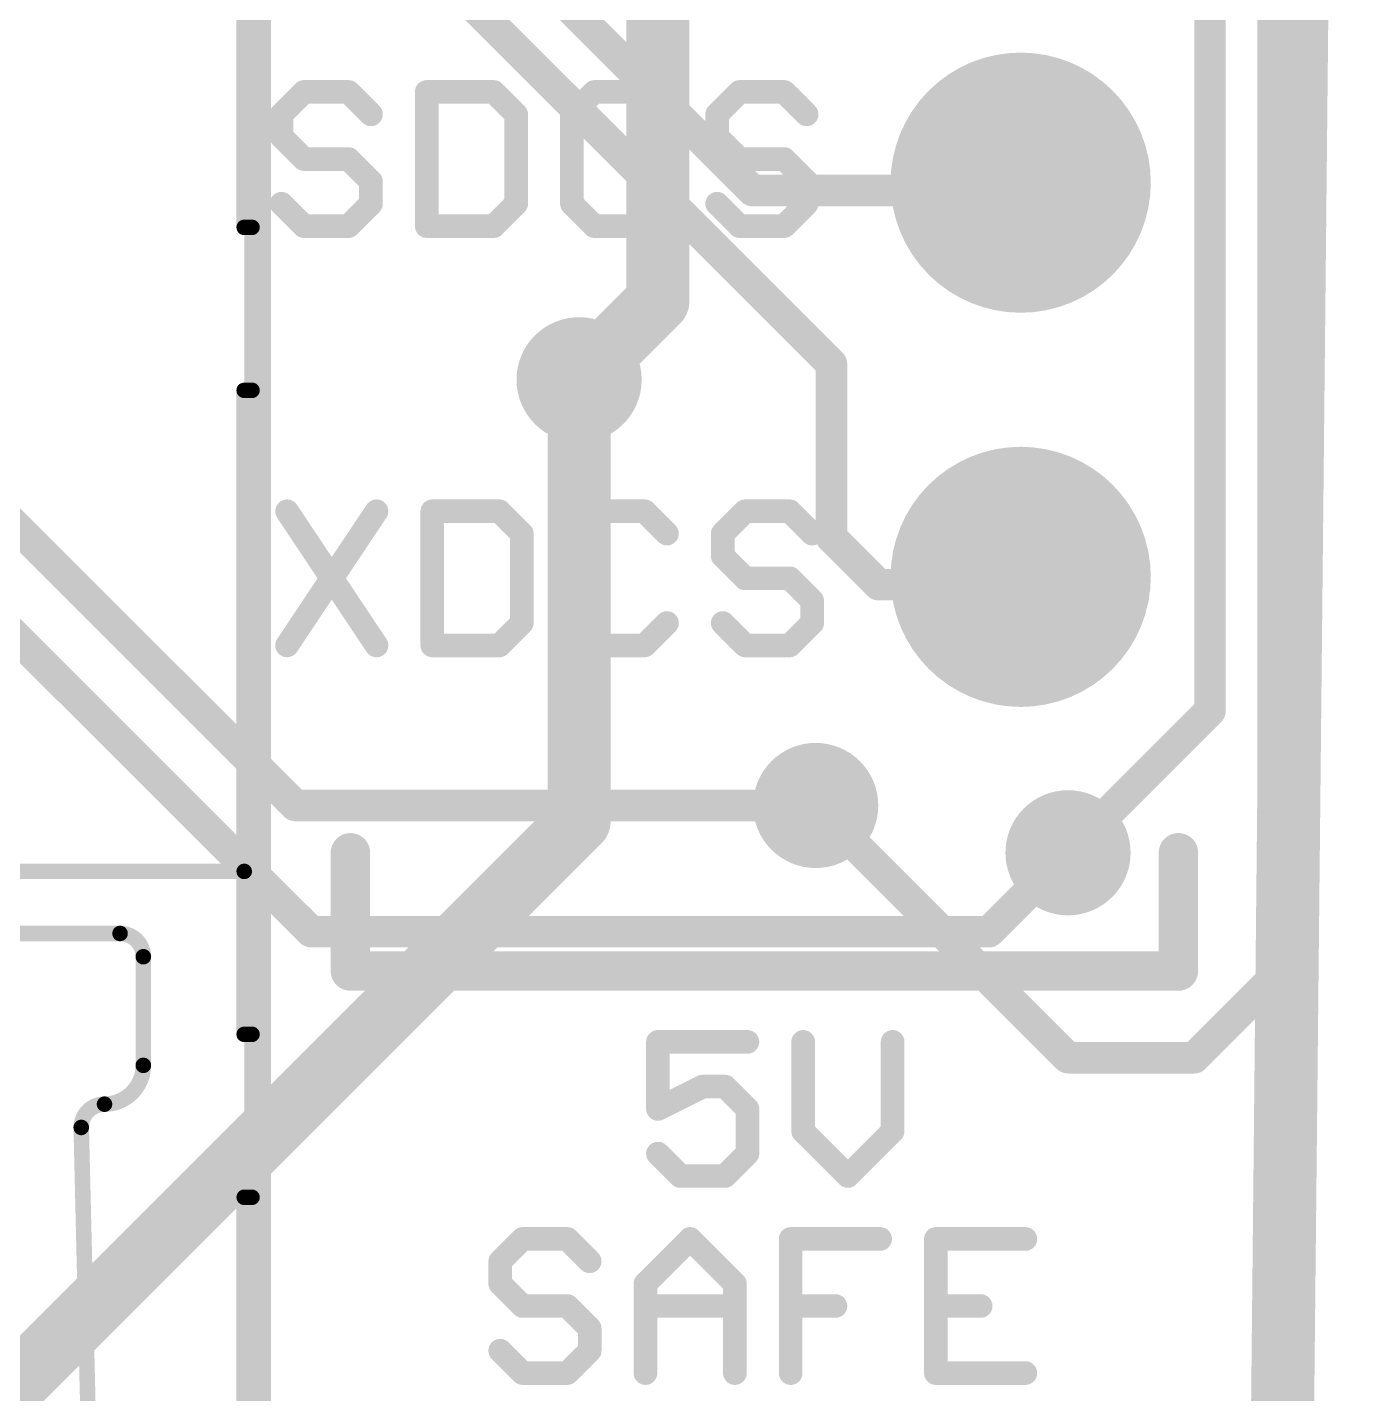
# Model space of a CAD drawing. Extents: x -6.5 to 37.6, y -9.6 to 64.3.
# Drawn here: x 19 to 27.64, y 6.17 to 14.97 of the extents above; entities that cross this region are included whole.
import ezdxf

# ---------------------------------------------------------------- set-up
doc = ezdxf.new("R2010")
doc.units = 0
for name, color, linetype in [('1', 12, 'CONTINUOUS'), ('16', 132, 'CONTINUOUS'), ('17', 110, 'CONTINUOUS'), ('18', 110, 'CONTINUOUS'), ('21', 40, 'CONTINUOUS'), ('51', 253, 'CONTINUOUS')]:
    doc.layers.add(name, color=color, linetype=linetype)

# ---------------------------------------------------------------- blocks, each defined once
blk = doc.blocks.new('RECT')
blk.add_solid([(-0.5, -0.5), (0.5, -0.5), (-0.5, 0.5), (0.5, 0.5)])
blk = doc.blocks.new('ROUNDP')
at = {"const_width": 0.5}
blk.add_lwpolyline([(0, -0.25, 1), (0, 0.25, 1), (0, -0.25)], format="xyb", dxfattribs=at)
blk = doc.blocks.new('ROUNDV')
at = {"const_width": 0.5}
blk.add_lwpolyline([(0, -0.25, 1), (0, 0.25, 1), (0, -0.25)], format="xyb", dxfattribs=at)

msp = doc.modelspace()

# ---------------------------------------------------------------- linework, layer by layer
at = {"layer": '1'}
for points, const_width in [([(27.0256, 40.1574), (27.0256, 8.8392)], 0.2032), ([(26.6192, 37.592), (26.6192, 10.5664)], 0.2032), ([(24.1808, 12.8016), (20.1034, 16.879)], 0.2032), ([(20.9804, 16.6116), (23.6728, 13.9192)], 0.2032), ([(23.6728, 13.9192), (25.3492, 13.9192)], 0.2032), ([(25.3492, 13.9192), (25.4, 13.97)], 0.2032), ([(22.5552, 12.7), (22.5552, 9.8552)], 0.4064), ([(24.1808, 11.684), (24.1808, 12.8016)], 0.2032), ([(24.1808, 11.684), (24.4856, 11.3792)], 0.2032), ([(24.4856, 11.3792), (25.3492, 11.3792)], 0.2032), ([(25.3492, 11.3792), (25.4, 11.43)], 0.2032), ([(26.6192, 10.5664), (25.7048, 9.652)], 0.2032), ([(22.5552, 9.8552), (16.002, 3.302)], 0.4064), ([(25.7048, 8.3312), (24.0792, 9.9568)], 0.2032), ([(27.0256, 8.8392), (26.5176, 8.3312)], 0.2032), ([(26.5176, 8.3312), (25.7048, 8.3312)], 0.2032)]:
    msp.add_lwpolyline(points, dxfattribs=dict(at, const_width=const_width))
for points, const_width in [([(23.6728, 13.97, 1), (23.6728, 13.8684)], 0.1016), ([(23.6369, 13.8833, 1), (23.7087, 13.9551)], 0.1016), ([(25.3133, 13.9551, 1), (25.3851, 13.8833)], 0.1016), ([(25.3492, 13.8684, 1), (25.3492, 13.97)], 0.1016), ([(25.4359, 13.9341, 1), (25.3641, 14.0059)], 0.1016), ([(22.6568, 12.7, 1), (22.4536, 12.7)], 0.2032), ([(24.2316, 12.8016, 1), (24.13, 12.8016)], 0.1016), ([(24.1449, 12.7657, 1), (24.2167, 12.8375)], 0.1016), ([(24.2167, 11.7199, 1), (24.1449, 11.6481)], 0.1016), ([(24.13, 11.684, 1), (24.2316, 11.684)], 0.1016), ([(24.4856, 11.43, 1), (24.4856, 11.3284)], 0.1016), ([(24.4497, 11.3433, 1), (24.5215, 11.4151)], 0.1016), ([(25.3133, 11.4151, 1), (25.3851, 11.3433)], 0.1016), ([(25.3492, 11.3284, 1), (25.3492, 11.43)], 0.1016), ([(25.4359, 11.3941, 1), (25.3641, 11.4659)], 0.1016), ([(26.6551, 10.5305, 1), (26.5833, 10.6023)], 0.1016), ([(26.5684, 10.5664, 1), (26.67, 10.5664)], 0.1016), ([(22.627, 9.7834, 1), (22.4834, 9.927)], 0.2032), ([(24.1151, 9.9927, 1), (24.0433, 9.9209)], 0.1016), ([(22.4536, 9.8552, 1), (22.6568, 9.8552)], 0.2032), ([(25.6689, 9.6879, 1), (25.7407, 9.6161)], 0.1016), ([(27.0615, 8.8033, 1), (26.9897, 8.8751)], 0.1016), ([(26.9748, 8.8392, 1), (27.0764, 8.8392)], 0.1016), ([(25.7048, 8.382, 1), (25.7048, 8.2804)], 0.1016), ([(25.6689, 8.2953, 1), (25.7407, 8.3671)], 0.1016), ([(26.4817, 8.3671, 1), (26.5535, 8.2953)], 0.1016), ([(26.5176, 8.2804, 1), (26.5176, 8.382)], 0.1016)]:
    msp.add_lwpolyline(points, format="xyb", dxfattribs=dict(at, const_width=const_width))
at = {"layer": '16'}
for points, const_width in [([(27.432, 39.9904), (27.0256, 0)], 0.4064), ([(23.0632, 17.4752), (23.0632, 13.208)], 0.4064), ([(20.7264, 9.9568), (16.5608, 14.1224)], 0.2032), ([(20.828, 9.144), (16.3576, 13.6144)], 0.2032), ([(23.0632, 13.208), (22.5552, 12.7)], 0.4064), ([(24.0792, 9.9568), (20.7264, 9.9568)], 0.2032), ([(25.7048, 9.652), (25.1968, 9.144)], 0.2032), ([(25.1968, 9.144), (20.828, 9.144)], 0.2032)]:
    msp.add_lwpolyline(points, dxfattribs=dict(at, const_width=const_width))
for points, const_width in [([(23.135, 13.1362, 1), (22.9914, 13.2798)], 0.2032), ([(22.9616, 13.208, 1), (23.1648, 13.208)], 0.2032), ([(22.4834, 12.7718, 1), (22.627, 12.6282)], 0.2032), ([(20.7264, 10.0076, 1), (20.7264, 9.906)], 0.1016), ([(20.6905, 9.9209, 1), (20.7623, 9.9927)], 0.1016), ([(24.0792, 9.906, 1), (24.0792, 10.0076)], 0.1016), ([(25.7407, 9.6161, 1), (25.6689, 9.6879)], 0.1016), ([(20.828, 9.1948, 1), (20.828, 9.0932)], 0.1016), ([(25.1968, 9.0932, 1), (25.1968, 9.1948)], 0.1016), ([(20.7921, 9.1081, 1), (20.8639, 9.1799)], 0.1016), ([(25.1609, 9.1799, 1), (25.2327, 9.1081)], 0.1016)]:
    msp.add_lwpolyline(points, format="xyb", dxfattribs=dict(at, const_width=const_width))
at = {"layer": '21'}
for points, const_width in [([(20.508, 16.102), (20.508, 2.752)], 0.127), ([(20.7822, 14.5545), (20.6381, 14.4105)], 0.1524), ([(21.0703, 14.5545), (20.7822, 14.5545)], 0.1524), ([(21.2143, 14.4105), (21.0703, 14.5545)], 0.1524), ([(21.5736, 14.5545), (21.5736, 13.6902)], 0.1524), ([(22.0058, 14.5545), (21.5736, 14.5545)], 0.1524), ([(22.1499, 14.4105), (22.0058, 14.5545)], 0.1524), ([(22.6532, 14.5545), (22.5092, 14.4105)], 0.1524), ([(22.9413, 14.5545), (22.6532, 14.5545)], 0.1524), ([(23.0854, 14.4105), (22.9413, 14.5545)], 0.1524), ([(23.5887, 14.5545), (23.4447, 14.4105)], 0.1524), ([(23.8768, 14.5545), (23.5887, 14.5545)], 0.1524), ([(24.0209, 14.4105), (23.8768, 14.5545)], 0.1524), ([(20.6381, 14.4105), (20.6381, 14.2664)], 0.1524), ([(22.1499, 13.8343), (22.1499, 14.4105)], 0.1524), ([(22.5092, 14.4105), (22.5092, 13.8343)], 0.1524), ([(23.4447, 14.4105), (23.4447, 14.2664)], 0.1524), ([(20.6381, 14.2664), (20.7822, 14.1224)], 0.1524), ([(23.4447, 14.2664), (23.5887, 14.1224)], 0.1524), ([(20.7822, 14.1224), (21.0703, 14.1224)], 0.1524), ([(21.0703, 14.1224), (21.2143, 13.9783)], 0.1524), ([(23.5887, 14.1224), (23.8768, 14.1224)], 0.1524), ([(23.8768, 14.1224), (24.0209, 13.9783)], 0.1524), ([(21.2143, 13.9783), (21.2143, 13.8343)], 0.1524), ([(24.0209, 13.9783), (24.0209, 13.8343)], 0.1524), ([(20.7822, 13.6902), (20.6381, 13.8343)], 0.1524), ([(21.2143, 13.8343), (21.0703, 13.6902)], 0.1524), ([(22.0058, 13.6902), (22.1499, 13.8343)], 0.1524), ([(22.5092, 13.8343), (22.6532, 13.6902)], 0.1524), ([(22.9413, 13.6902), (23.0854, 13.8343)], 0.1524), ([(23.5887, 13.6902), (23.4447, 13.8343)], 0.1524), ([(24.0209, 13.8343), (23.8768, 13.6902)], 0.1524), ([(21.0703, 13.6902), (20.7822, 13.6902)], 0.1524), ([(21.5736, 13.6902), (22.0058, 13.6902)], 0.1524), ([(22.6532, 13.6902), (22.9413, 13.6902)], 0.1524), ([(23.8768, 13.6902), (23.5887, 13.6902)], 0.1524), ([(20.6741, 11.8525), (21.2503, 10.9882)], 0.1524), ([(21.2503, 11.8525), (20.6741, 10.9882)], 0.1524), ([(21.6096, 11.8525), (21.6096, 10.9882)], 0.1524), ([(22.0418, 11.8525), (21.6096, 11.8525)], 0.1524), ([(22.1859, 11.7085), (22.0418, 11.8525)], 0.1524), ([(22.6892, 11.8525), (22.5452, 11.7085)], 0.1524), ([(22.9773, 11.8525), (22.6892, 11.8525)], 0.1524), ([(23.1214, 11.7085), (22.9773, 11.8525)], 0.1524), ([(23.6247, 11.8525), (23.4807, 11.7085)], 0.1524), ([(23.9128, 11.8525), (23.6247, 11.8525)], 0.1524), ([(24.0569, 11.7085), (23.9128, 11.8525)], 0.1524), ([(22.1859, 11.1323), (22.1859, 11.7085)], 0.1524), ([(22.5452, 11.7085), (22.5452, 11.1323)], 0.1524), ([(23.4807, 11.7085), (23.4807, 11.5644)], 0.1524), ([(23.4807, 11.5644), (23.6247, 11.4204)], 0.1524), ([(23.6247, 11.4204), (23.9128, 11.4204)], 0.1524), ([(23.9128, 11.4204), (24.0569, 11.2763)], 0.1524), ([(24.0569, 11.2763), (24.0569, 11.1323)], 0.1524), ([(22.0418, 10.9882), (22.1859, 11.1323)], 0.1524), ([(22.5452, 11.1323), (22.6892, 10.9882)], 0.1524), ([(22.9773, 10.9882), (23.1214, 11.1323)], 0.1524), ([(23.6247, 10.9882), (23.4807, 11.1323)], 0.1524), ([(24.0569, 11.1323), (23.9128, 10.9882)], 0.1524), ([(21.6096, 10.9882), (22.0418, 10.9882)], 0.1524), ([(22.6892, 10.9882), (22.9773, 10.9882)], 0.1524), ([(23.9128, 10.9882), (23.6247, 10.9882)], 0.1524), ([(21.082, 9.652), (21.082, 8.89)], 0.254), ([(26.416, 8.89), (26.416, 9.652)], 0.254), ([(21.082, 8.89), (26.416, 8.89)], 0.254), ([(23.6394, 8.4335), (23.0632, 8.4335)], 0.1524), ([(23.0632, 8.4335), (23.0632, 8.0014)], 0.1524), ([(23.9987, 8.4335), (23.9987, 7.8573)], 0.1524), ([(24.5749, 7.8573), (24.5749, 8.4335)], 0.1524), ([(23.0632, 8.0014), (23.3513, 8.1454)], 0.1524), ([(23.3513, 8.1454), (23.4954, 8.1454)], 0.1524), ([(23.4954, 8.1454), (23.6394, 8.0014)], 0.1524), ([(23.6394, 8.0014), (23.6394, 7.7133)], 0.1524), ([(23.9987, 7.8573), (24.2868, 7.5692)], 0.1524), ([(24.2868, 7.5692), (24.5749, 7.8573)], 0.1524), ([(23.2073, 7.5692), (23.0632, 7.7133)], 0.1524), ([(23.6394, 7.7133), (23.4954, 7.5692)], 0.1524), ([(23.4954, 7.5692), (23.2073, 7.5692)], 0.1524), ([(22.1913, 7.1635), (22.0472, 7.0195)], 0.1524), ([(22.4794, 7.1635), (22.1913, 7.1635)], 0.1524), ([(22.6234, 7.0195), (22.4794, 7.1635)], 0.1524), ([(22.9827, 6.8754), (23.2708, 7.1635)], 0.1524), ([(23.2708, 7.1635), (23.5589, 6.8754)], 0.1524), ([(23.9182, 6.2992), (23.9182, 7.1635)], 0.1524), ([(23.9182, 7.1635), (24.4945, 7.1635)], 0.1524), ([(25.43, 7.1635), (24.8538, 7.1635)], 0.1524), ([(24.8538, 7.1635), (24.8538, 6.2992)], 0.1524), ([(22.0472, 7.0195), (22.0472, 6.8754)], 0.1524), ([(22.0472, 6.8754), (22.1913, 6.7314)], 0.1524), ([(22.9827, 6.2992), (22.9827, 6.8754)], 0.1524), ([(23.5589, 6.8754), (23.5589, 6.2992)], 0.1524), ([(22.1913, 6.7314), (22.4794, 6.7314)], 0.1524), ([(22.4794, 6.7314), (22.6234, 6.5873)], 0.1524), ([(22.9827, 6.7314), (23.5589, 6.7314)], 0.1524), ([(23.9182, 6.7314), (24.2064, 6.7314)], 0.1524), ([(24.8538, 6.7314), (25.1419, 6.7314)], 0.1524), ([(22.6234, 6.5873), (22.6234, 6.4433)], 0.1524), ([(22.1913, 6.2992), (22.0472, 6.4433)], 0.1524), ([(22.6234, 6.4433), (22.4794, 6.2992)], 0.1524), ([(22.4794, 6.2992), (22.1913, 6.2992)], 0.1524), ([(24.8538, 6.2992), (25.43, 6.2992)], 0.1524)]:
    msp.add_lwpolyline(points, dxfattribs=dict(at, const_width=const_width))
for points, const_width in [([(20.7822, 14.5926, 1), (20.7822, 14.5164)], 0.0762), ([(20.8091, 14.5276, 1), (20.7552, 14.5815)], 0.0762), ([(21.0972, 14.5815, 1), (21.0433, 14.5276)], 0.0762), ([(21.0703, 14.5164, 1), (21.0703, 14.5926)], 0.0762), ([(21.6117, 14.5545, 1), (21.5355, 14.5545)], 0.0762), ([(21.5736, 14.5926, 1), (21.5736, 14.5164)], 0.0762), ([(22.0328, 14.5815, 1), (21.9789, 14.5276)], 0.0762), ([(22.0058, 14.5164, 1), (22.0058, 14.5926)], 0.0762), ([(22.6532, 14.5926, 1), (22.6532, 14.5164)], 0.0762), ([(22.6802, 14.5276, 1), (22.6263, 14.5815)], 0.0762), ([(22.9683, 14.5815, 1), (22.9144, 14.5276)], 0.0762), ([(22.9413, 14.5164, 1), (22.9413, 14.5926)], 0.0762), ([(23.5887, 14.5926, 1), (23.5887, 14.5164)], 0.0762), ([(23.6157, 14.5276, 1), (23.5618, 14.5815)], 0.0762), ([(23.9038, 14.5815, 1), (23.8499, 14.5276)], 0.0762), ([(23.8768, 14.5164, 1), (23.8768, 14.5926)], 0.0762), ([(20.6762, 14.4105, 1), (20.6, 14.4105)], 0.0762), ([(20.6112, 14.4374, 1), (20.6651, 14.3835)], 0.0762), ([(21.1874, 14.3835, 1), (21.2413, 14.4374)], 0.0762), ([(22.188, 14.4105, 1), (22.1118, 14.4105)], 0.0762), ([(22.1229, 14.3835, 1), (22.1768, 14.4374)], 0.0762), ([(22.4822, 14.4374, 1), (22.5361, 14.3835)], 0.0762), ([(22.5473, 14.4105, 1), (22.4711, 14.4105)], 0.0762), ([(23.0584, 14.3835, 1), (23.1123, 14.4374)], 0.0762), ([(23.4177, 14.4374, 1), (23.4716, 14.3835)], 0.0762), ([(23.4828, 14.4105, 1), (23.4066, 14.4105)], 0.0762), ([(23.994, 14.3835, 1), (24.0478, 14.4374)], 0.0762), ([(20.6651, 14.2934, 1), (20.6112, 14.2395)], 0.0762), ([(20.6, 14.2664, 1), (20.6762, 14.2664)], 0.0762), ([(23.4716, 14.2934, 1), (23.4177, 14.2395)], 0.0762), ([(23.4066, 14.2664, 1), (23.4828, 14.2664)], 0.0762), ([(20.7822, 14.1605, 1), (20.7822, 14.0843)], 0.0762), ([(20.7552, 14.0954, 1), (20.8091, 14.1493)], 0.0762), ([(21.0972, 14.1493, 1), (21.0433, 14.0954)], 0.0762), ([(21.0703, 14.0843, 1), (21.0703, 14.1605)], 0.0762), ([(23.5887, 14.1605, 1), (23.5887, 14.0843)], 0.0762), ([(23.5618, 14.0954, 1), (23.6157, 14.1493)], 0.0762), ([(23.9038, 14.1493, 1), (23.8499, 14.0954)], 0.0762), ([(23.8768, 14.0843, 1), (23.8768, 14.1605)], 0.0762), ([(21.2524, 13.9783, 1), (21.1762, 13.9783)], 0.0762), ([(21.1874, 13.9514, 1), (21.2413, 14.0053)], 0.0762), ([(24.059, 13.9783, 1), (23.9828, 13.9783)], 0.0762), ([(23.994, 13.9514, 1), (24.0478, 14.0053)], 0.0762), ([(20.6651, 13.8612, 1), (20.6112, 13.8073)], 0.0762), ([(21.1762, 13.8343, 1), (21.2524, 13.8343)], 0.0762), ([(21.2413, 13.8073, 1), (21.1874, 13.8612)], 0.0762), ([(22.1118, 13.8343, 1), (22.188, 13.8343)], 0.0762), ([(22.1768, 13.8073, 1), (22.1229, 13.8612)], 0.0762), ([(22.5361, 13.8612, 1), (22.4822, 13.8073)], 0.0762), ([(22.4711, 13.8343, 1), (22.5473, 13.8343)], 0.0762), ([(23.1123, 13.8073, 1), (23.0584, 13.8612)], 0.0762), ([(23.4716, 13.8612, 1), (23.4177, 13.8073)], 0.0762), ([(23.9828, 13.8343, 1), (24.059, 13.8343)], 0.0762), ([(24.0478, 13.8073, 1), (23.994, 13.8612)], 0.0762), ([(20.7822, 13.7283, 1), (20.7822, 13.6521)], 0.0762), ([(20.7552, 13.6633, 1), (20.8091, 13.7171)], 0.0762), ([(21.0433, 13.7171, 1), (21.0972, 13.6633)], 0.0762), ([(21.0703, 13.6521, 1), (21.0703, 13.7283)], 0.0762), ([(21.5736, 13.7283, 1), (21.5736, 13.6521)], 0.0762), ([(21.9789, 13.7171, 1), (22.0328, 13.6633)], 0.0762), ([(22.0058, 13.6521, 1), (22.0058, 13.7283)], 0.0762), ([(22.6532, 13.7283, 1), (22.6532, 13.6521)], 0.0762), ([(22.6263, 13.6633, 1), (22.6802, 13.7171)], 0.0762), ([(22.9144, 13.7171, 1), (22.9683, 13.6633)], 0.0762), ([(22.9413, 13.6521, 1), (22.9413, 13.7283)], 0.0762), ([(23.5887, 13.7283, 1), (23.5887, 13.6521)], 0.0762), ([(23.5618, 13.6633, 1), (23.6157, 13.7171)], 0.0762), ([(23.8499, 13.7171, 1), (23.9038, 13.6633)], 0.0762), ([(23.8768, 13.6521, 1), (23.8768, 13.7283)], 0.0762), ([(21.5355, 13.6902, 1), (21.6117, 13.6902)], 0.0762), ([(20.7058, 11.8737, 1), (20.6424, 11.8314)], 0.0762), ([(21.282, 11.8314, 1), (21.2186, 11.8737)], 0.0762), ([(21.6477, 11.8525, 1), (21.5715, 11.8525)], 0.0762), ([(21.6096, 11.8906, 1), (21.6096, 11.8144)], 0.0762), ([(22.0688, 11.8795, 1), (22.0149, 11.8256)], 0.0762), ([(22.0418, 11.8144, 1), (22.0418, 11.8906)], 0.0762), ([(22.6892, 11.8906, 1), (22.6892, 11.8144)], 0.0762), ([(22.7162, 11.8256, 1), (22.6623, 11.8795)], 0.0762), ([(23.0043, 11.8795, 1), (22.9504, 11.8256)], 0.0762), ([(22.9773, 11.8144, 1), (22.9773, 11.8906)], 0.0762), ([(23.6247, 11.8906, 1), (23.6247, 11.8144)], 0.0762), ([(23.6517, 11.8256, 1), (23.5978, 11.8795)], 0.0762), ([(23.9398, 11.8795, 1), (23.8859, 11.8256)], 0.0762), ([(23.9128, 11.8144, 1), (23.9128, 11.8906)], 0.0762), ([(22.224, 11.7085, 1), (22.1478, 11.7085)], 0.0762), ([(22.1589, 11.6815, 1), (22.2128, 11.7354)], 0.0762), ([(22.5182, 11.7354, 1), (22.5721, 11.6815)], 0.0762), ([(22.5833, 11.7085, 1), (22.5071, 11.7085)], 0.0762), ([(23.0944, 11.6815, 1), (23.1483, 11.7354)], 0.0762), ([(23.4537, 11.7354, 1), (23.5076, 11.6815)], 0.0762), ([(23.5188, 11.7085, 1), (23.4426, 11.7085)], 0.0762), ([(24.03, 11.6815, 1), (24.0838, 11.7354)], 0.0762), ([(23.5076, 11.5914, 1), (23.4537, 11.5375)], 0.0762), ([(23.4426, 11.5644, 1), (23.5188, 11.5644)], 0.0762), ([(23.6247, 11.4585, 1), (23.6247, 11.3823)], 0.0762), ([(23.5978, 11.3934, 1), (23.6517, 11.4473)], 0.0762), ([(23.9398, 11.4473, 1), (23.8859, 11.3934)], 0.0762), ([(23.9128, 11.3823, 1), (23.9128, 11.4585)], 0.0762), ([(24.095, 11.2763, 1), (24.0188, 11.2763)], 0.0762), ([(24.03, 11.2494, 1), (24.0838, 11.3033)], 0.0762), ([(22.2128, 11.1053, 1), (22.1589, 11.1592)], 0.0762), ([(22.5721, 11.1592, 1), (22.5182, 11.1053)], 0.0762), ([(23.1483, 11.1053, 1), (23.0944, 11.1592)], 0.0762), ([(23.5076, 11.1592, 1), (23.4537, 11.1053)], 0.0762), ([(24.0838, 11.1053, 1), (24.03, 11.1592)], 0.0762), ([(22.1478, 11.1323, 1), (22.224, 11.1323)], 0.0762), ([(22.5071, 11.1323, 1), (22.5833, 11.1323)], 0.0762), ([(24.0188, 11.1323, 1), (24.095, 11.1323)], 0.0762), ([(20.6424, 11.0093, 1), (20.7058, 10.9671)], 0.0762), ([(21.2186, 10.9671, 1), (21.282, 11.0093)], 0.0762), ([(21.6096, 11.0263, 1), (21.6096, 10.9501)], 0.0762), ([(21.5715, 10.9882, 1), (21.6477, 10.9882)], 0.0762), ([(22.0149, 11.0151, 1), (22.0688, 10.9613)], 0.0762), ([(22.0418, 10.9501, 1), (22.0418, 11.0263)], 0.0762), ([(22.6892, 11.0263, 1), (22.6892, 10.9501)], 0.0762), ([(22.6623, 10.9613, 1), (22.7162, 11.0151)], 0.0762), ([(22.9504, 11.0151, 1), (23.0043, 10.9613)], 0.0762), ([(22.9773, 10.9501, 1), (22.9773, 11.0263)], 0.0762), ([(23.6247, 11.0263, 1), (23.6247, 10.9501)], 0.0762), ([(23.5978, 10.9613, 1), (23.6517, 11.0151)], 0.0762), ([(23.8859, 11.0151, 1), (23.9398, 10.9613)], 0.0762), ([(23.9128, 10.9501, 1), (23.9128, 11.0263)], 0.0762), ([(21.1455, 9.652, 1), (21.0185, 9.652)], 0.127), ([(26.4795, 9.652, 1), (26.3525, 9.652)], 0.127), ([(21.082, 8.9535, 1), (21.082, 8.8265)], 0.127), ([(26.416, 8.8265, 1), (26.416, 8.9535)], 0.127), ([(21.0185, 8.89, 1), (21.1455, 8.89)], 0.127), ([(26.3525, 8.89, 1), (26.4795, 8.89)], 0.127), ([(23.0632, 8.4716, 1), (23.0632, 8.3954)], 0.0762), ([(23.1013, 8.4335, 1), (23.0251, 8.4335)], 0.0762), ([(23.6394, 8.3954, 1), (23.6394, 8.4716)], 0.0762), ([(24.0368, 8.4335, 1), (23.9606, 8.4335)], 0.0762), ([(24.613, 8.4335, 1), (24.5368, 8.4335)], 0.0762), ([(23.3513, 8.1835, 1), (23.3513, 8.1073)], 0.0762), ([(23.3684, 8.1113, 1), (23.3343, 8.1795)], 0.0762), ([(23.5223, 8.1724, 1), (23.4684, 8.1185)], 0.0762), ([(23.4954, 8.1073, 1), (23.4954, 8.1835)], 0.0762), ([(23.0462, 8.0354, 1), (23.0802, 7.9673)], 0.0762), ([(23.0251, 8.0014, 1), (23.1013, 8.0014)], 0.0762), ([(23.6775, 8.0014, 1), (23.6013, 8.0014)], 0.0762), ([(23.6125, 7.9744, 1), (23.6664, 8.0283)], 0.0762), ([(24.0257, 7.8843, 1), (23.9718, 7.8304)], 0.0762), ([(24.6019, 7.8304, 1), (24.548, 7.8843)], 0.0762), ([(23.9606, 7.8573, 1), (24.0368, 7.8573)], 0.0762), ([(24.5368, 7.8573, 1), (24.613, 7.8573)], 0.0762), ([(23.0901, 7.7402, 1), (23.0363, 7.6863)], 0.0762), ([(23.6013, 7.7133, 1), (23.6775, 7.7133)], 0.0762), ([(23.6664, 7.6863, 1), (23.6125, 7.7402)], 0.0762), ([(23.2073, 7.6073, 1), (23.2073, 7.5311)], 0.0762), ([(23.1803, 7.5423, 1), (23.2342, 7.5961)], 0.0762), ([(23.4684, 7.5961, 1), (23.5223, 7.5423)], 0.0762), ([(23.4954, 7.5311, 1), (23.4954, 7.6073)], 0.0762), ([(24.2599, 7.5961, 1), (24.3138, 7.5423)], 0.0762), ([(24.2599, 7.5423, 1), (24.3138, 7.5961)], 0.0762), ([(22.1913, 7.2016, 1), (22.1913, 7.1254)], 0.0762), ([(22.2182, 7.1366, 1), (22.1643, 7.1905)], 0.0762), ([(22.5063, 7.1905, 1), (22.4524, 7.1366)], 0.0762), ([(22.4794, 7.1254, 1), (22.4794, 7.2016)], 0.0762), ([(23.2978, 7.1905, 1), (23.2439, 7.1366)], 0.0762), ([(23.2978, 7.1366, 1), (23.2439, 7.1905)], 0.0762), ([(23.9563, 7.1635, 1), (23.8801, 7.1635)], 0.0762), ([(23.9182, 7.2016, 1), (23.9182, 7.1254)], 0.0762), ([(24.4945, 7.1254, 1), (24.4945, 7.2016)], 0.0762), ([(24.8538, 7.2016, 1), (24.8538, 7.1254)], 0.0762), ([(24.8919, 7.1635, 1), (24.8157, 7.1635)], 0.0762), ([(25.43, 7.1254, 1), (25.43, 7.2016)], 0.0762), ([(22.0853, 7.0195, 1), (22.0091, 7.0195)], 0.0762), ([(22.0203, 7.0464, 1), (22.0741, 6.9925)], 0.0762), ([(22.5965, 6.9925, 1), (22.6504, 7.0464)], 0.0762), ([(22.0741, 6.9024, 1), (22.0203, 6.8485)], 0.0762), ([(22.0091, 6.8754, 1), (22.0853, 6.8754)], 0.0762), ([(23.0208, 6.8754, 1), (22.9446, 6.8754)], 0.0762), ([(22.9558, 6.9024, 1), (23.0097, 6.8485)], 0.0762), ([(23.597, 6.8754, 1), (23.5208, 6.8754)], 0.0762), ([(23.532, 6.8485, 1), (23.5859, 6.9024)], 0.0762), ([(22.1913, 6.7695, 1), (22.1913, 6.6933)], 0.0762), ([(22.1643, 6.7044, 1), (22.2182, 6.7583)], 0.0762), ([(22.5063, 6.7583, 1), (22.4524, 6.7044)], 0.0762), ([(22.4794, 6.6933, 1), (22.4794, 6.7695)], 0.0762), ([(22.9827, 6.7695, 1), (22.9827, 6.6933)], 0.0762), ([(23.5589, 6.6933, 1), (23.5589, 6.7695)], 0.0762), ([(23.9182, 6.7695, 1), (23.9182, 6.6933)], 0.0762), ([(24.2064, 6.6933, 1), (24.2064, 6.7695)], 0.0762), ([(24.8538, 6.7695, 1), (24.8538, 6.6933)], 0.0762), ([(25.1419, 6.6933, 1), (25.1419, 6.7695)], 0.0762), ([(22.6615, 6.5873, 1), (22.5853, 6.5873)], 0.0762), ([(22.5965, 6.5604, 1), (22.6504, 6.6143)], 0.0762), ([(22.0741, 6.4702, 1), (22.0203, 6.4163)], 0.0762), ([(22.6504, 6.4163, 1), (22.5965, 6.4702)], 0.0762), ([(22.5853, 6.4433, 1), (22.6615, 6.4433)], 0.0762), ([(22.1913, 6.3373, 1), (22.1913, 6.2611)], 0.0762), ([(22.1643, 6.2723, 1), (22.2182, 6.3261)], 0.0762), ([(22.4524, 6.3261, 1), (22.5063, 6.2723)], 0.0762), ([(22.4794, 6.2611, 1), (22.4794, 6.3373)], 0.0762), ([(24.8538, 6.3373, 1), (24.8538, 6.2611)], 0.0762), ([(25.43, 6.2611, 1), (25.43, 6.3373)], 0.0762), ([(22.9446, 6.2992, 1), (23.0208, 6.2992)], 0.0762), ([(23.5208, 6.2992, 1), (23.597, 6.2992)], 0.0762), ([(23.8801, 6.2992, 1), (23.9563, 6.2992)], 0.0762), ([(24.8157, 6.2992, 1), (24.8919, 6.2992)], 0.0762)]:
    msp.add_lwpolyline(points, format="xyb", dxfattribs=dict(at, const_width=const_width))
at = {"layer": '51', "const_width": 0.1}
for points in [[(20.398, 13.682), (20.398, 16.032)], [(20.448, 13.682), (20.398, 13.682)], [(20.448, 12.632), (20.448, 13.682)], [(20.398, 9.532), (20.398, 12.632)], [(20.398, 12.632), (20.448, 12.632)], [(18.298, 9.532), (20.398, 9.532)], [(20.398, 8.482), (20.398, 9.532)], [(19.598, 9.132), (18.548, 9.132)], [(19.748, 8.282), (19.748, 8.982)], [(20.448, 8.482), (20.398, 8.482)], [(20.448, 7.432), (20.448, 8.482)], [(19.448, 3.682), (19.348, 7.882)], [(20.398, 4.482), (20.398, 7.432)], [(20.398, 7.432), (20.448, 7.432)]]:
    msp.add_lwpolyline(points, dxfattribs=at)
at = {"layer": '51'}
for points, const_width in [([(20.398, 13.707, 1), (20.398, 13.657)], 0.05), ([(20.373, 13.682, 1), (20.423, 13.682)], 0.05), ([(20.473, 13.682, 1), (20.423, 13.682)], 0.05), ([(20.448, 13.657, 1), (20.448, 13.707)], 0.05), ([(20.423, 12.632, 1), (20.373, 12.632)], 0.05), ([(20.398, 12.657, 1), (20.398, 12.607)], 0.05), ([(20.448, 12.607, 1), (20.448, 12.657)], 0.05), ([(20.423, 12.632, 1), (20.473, 12.632)], 0.05), ([(20.423, 9.532, 1), (20.373, 9.532)], 0.05), ([(20.373, 9.532, 1), (20.423, 9.532)], 0.05), ([(20.398, 9.507, 1), (20.398, 9.557)], 0.05), ([(19.748, 8.982, 0.4142), (19.598, 9.132)], 0.1), ([(19.598, 9.157, 1), (19.598, 9.107)], 0.05), ([(19.598, 9.107, 1), (19.598, 9.157)], 0.05), ([(19.773, 8.982, 1), (19.723, 8.982)], 0.05), ([(19.723, 8.982, 1), (19.773, 8.982)], 0.05), ([(20.398, 8.507, 1), (20.398, 8.457)], 0.05), ([(20.373, 8.482, 1), (20.423, 8.482)], 0.05), ([(20.473, 8.482, 1), (20.423, 8.482)], 0.05), ([(20.448, 8.457, 1), (20.448, 8.507)], 0.05), ([(19.498, 8.032, 0.4142), (19.748, 8.282)], 0.1), ([(19.773, 8.282, 1), (19.723, 8.282)], 0.05), ([(19.723, 8.282, 1), (19.773, 8.282)], 0.05), ([(19.498, 8.032, 0.4142), (19.348, 7.882)], 0.1), ([(19.498, 8.057, 1), (19.498, 8.007)], 0.05), ([(19.498, 8.007, 1), (19.498, 8.057)], 0.05), ([(19.373, 7.8826, 1), (19.323, 7.8814)], 0.05), ([(19.323, 7.882, 1), (19.373, 7.882)], 0.05), ([(20.423, 7.432, 1), (20.373, 7.432)], 0.05), ([(20.398, 7.457, 1), (20.398, 7.407)], 0.05), ([(20.423, 7.432, 1), (20.473, 7.432)], 0.05), ([(20.448, 7.407, 1), (20.448, 7.457)], 0.05)]:
    msp.add_lwpolyline(points, format="xyb", dxfattribs=dict(at, const_width=const_width))

# ---------------------------------------------------------------- block references
at = {"layer": '17', "xscale": 1.6764, "yscale": 1.6764}
for p in [(25.4, 13.97), (25.4, 13.97), (25.4, 11.43), (25.4, 11.43)]:
    msp.add_blockref('ROUNDP', p, dxfattribs=at)
at = {"layer": '18', "xscale": 0.8064, "yscale": 0.8064}
for p in [(22.5552, 12.7), (22.5552, 12.7), (24.0792, 9.9568), (24.0792, 9.9568), (25.7048, 9.652), (25.7048, 9.652)]:
    msp.add_blockref('ROUNDV', p, dxfattribs=at)
at = {"layer": '51', "xscale": 0.508, "yscale": 0.508, "rotation": 270}
for p in [(25.4, 13.97), (25.4, 11.43)]:
    msp.add_blockref('RECT', p, dxfattribs=at)

doc.saveas('drawing.dxf')
